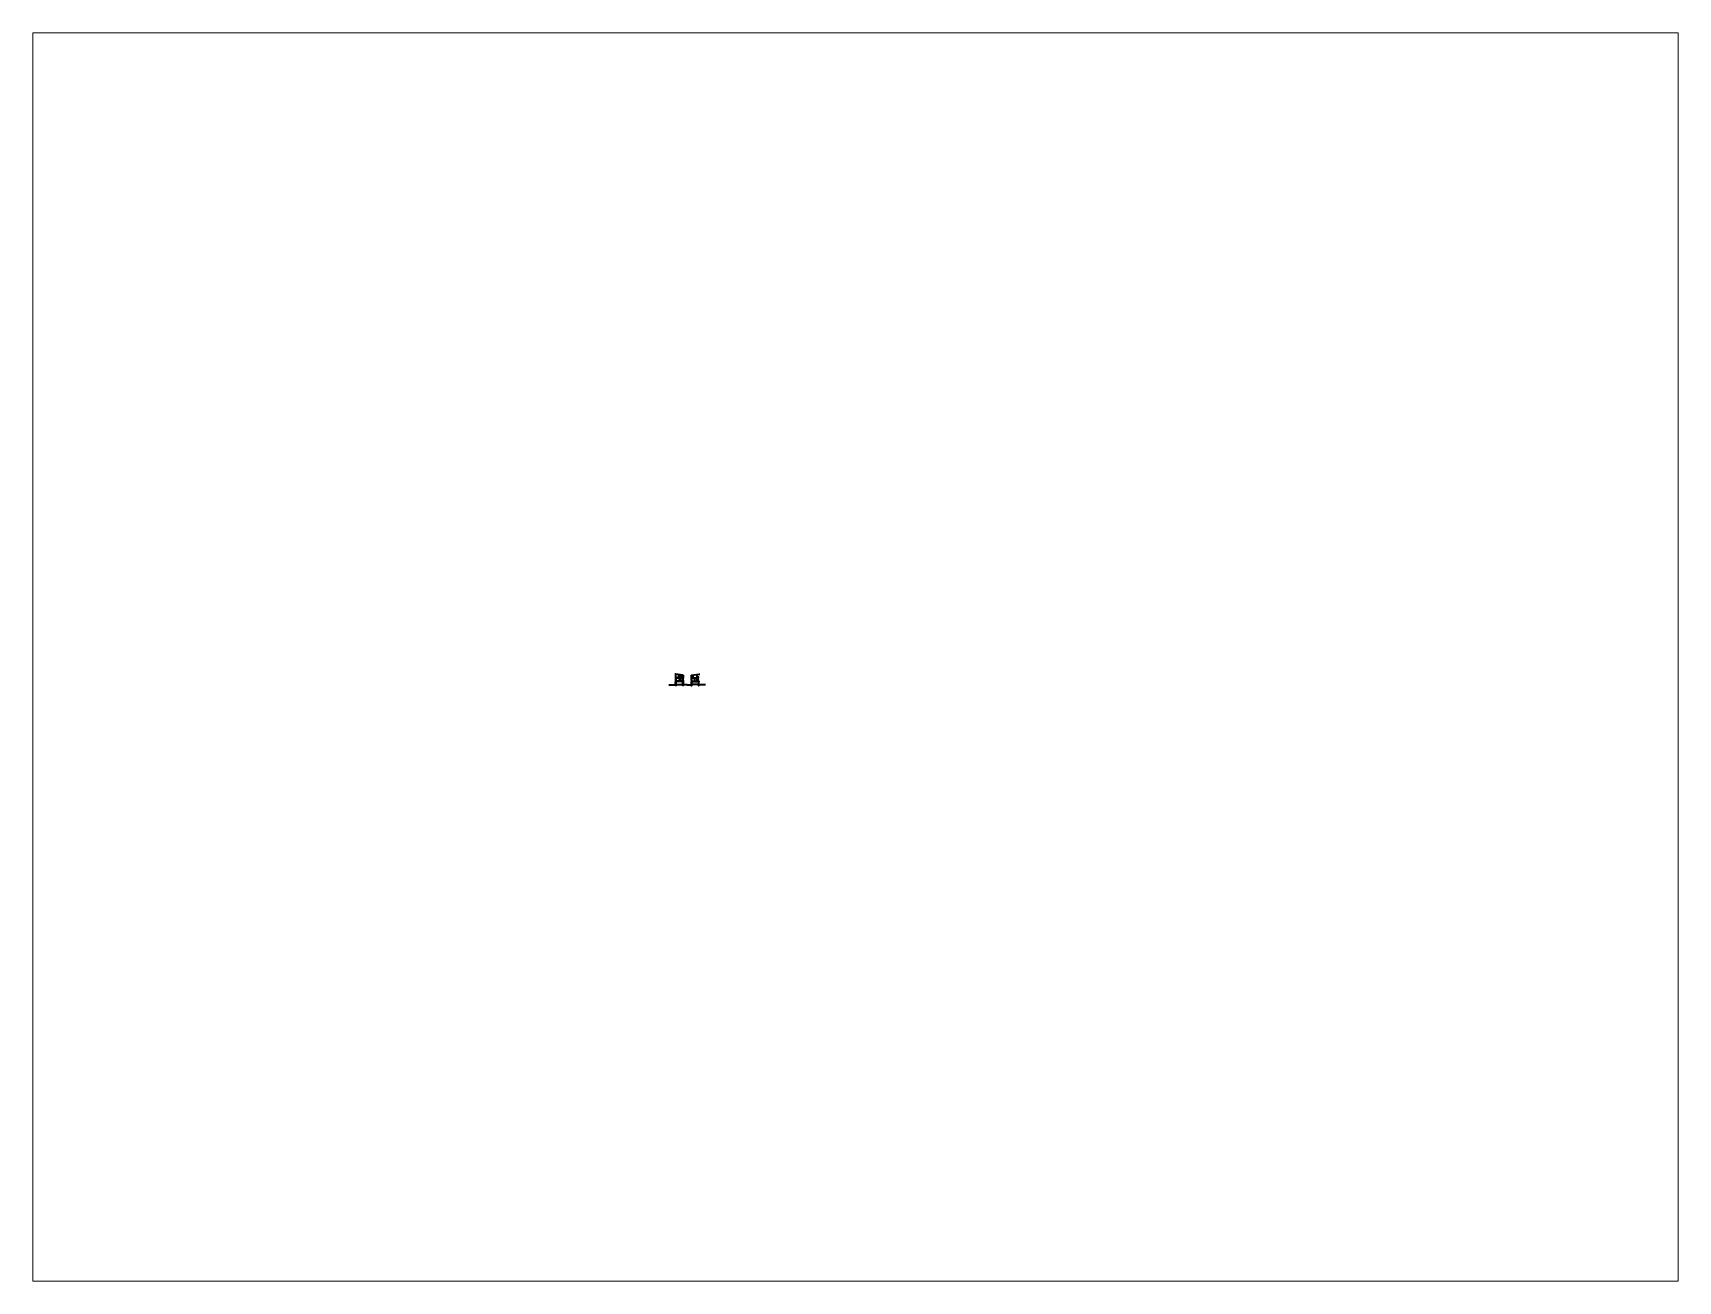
# Paper-space layout 'Layout1' of a CAD drawing. Header units: millimetres. Extents: x 26 to 231, y 20 to 176.
# The model-space entities are those that its viewports show. They can reach past a viewport. Long polylines and large blocks are cut down to what shows.
import ezdxf

# ---------------------------------------------------------------- set-up
doc = ezdxf.new("R2010")
doc.units = ezdxf.units.MM
for name, color, linetype, lineweight in [('A-ELEV-MBE1', 7, 'Continuous', 35), ('A-FURN', 8, 'Continuous', 18), ('A-GLAZ-FULL', 4, 'Continuous', 25), ('A-SECT-MCUT', 7, 'Continuous', 35), ('A-WALL-FULL-INTR', 7, 'Continuous', 35)]:
    doc.layers.add(name, color=color, linetype=linetype, lineweight=lineweight)

# ---------------------------------------------------------------- blocks, each defined once
blk = doc.blocks.new('LO-ELEV-LAT')
for p, q in [((0, 0), (0.5, 0)), ((0.1, -0.3), (0, -0.3)), ((0.1, -0.3), (0, -0.3)), ((0.1, -0.3), (0.1, -0.4)), ((0.2, -0.2), (0.2, -0.2)), ((0.2, -0.2), (0.2, -0.2)), ((0.2, -0.3), (0.2, -0.2)), ((0.2, -0.3), (0.2, -0.2)), ((0.2, -0.3), (0.2, -0.3)), ((0.2, -0.3), (0.2, -0.3)), ((0.2, -0.3), (0.2, -0.3)), ((0.2, -0.3), (0.2, -0.4)), ((0.5, 0), (0.4, 0)), ((0.5, 0), (0.5, 0))]:
    blk.add_line(p, q)
blk.add_lwpolyline([(0, 0), (0, -0.2, 0.414214), (0, -0.2), (0.2, -0.2)], format="xyb")
for points in [[(0.2, -0.2), (0.1, -0.2), (0.1, -0.2), (0.2, -0.2)], [(0.2, -0.2), (0.1, -0.2), (0.1, -0.2), (0.2, -0.2)], [(0.2, -0.3), (0.1, -0.3), (0.1, -0.3), (0.2, -0.3)]]:
    blk.add_lwpolyline(points, close=True)
for points in [[(0.1, -0.2), (0.1, -0.2), (0.2, -0.2)], [(0.1, -0.3), (0.2, -0.3)], [(0.2, -0.3), (0.1, -0.3), (0.1, -0.3), (0.1, -0.3)], [(0.2, -0.2), (0.2, -0.2), (0.2, -0.2)], [(0.2, -0.3), (0.2, -0.3), (0.2, -0.3), (0.2, -0.3)]]:
    blk.add_lwpolyline(points)
for centre, radius, start, end in [((0.5, 0), 0.01, 360, 90), ((0.2, -0.4), 0.0409, 180, 360), ((0.1, 0.2), 0.454, 294.2194, 324.052), ((0.4, 0), 0.01, 90, 131.1235), ((0.5, 0), 0.01, 270, 0)]:
    blk.add_arc(centre, radius, start, end)

msp = doc.modelspace()

# ---------------------------------------------------------------- linework, layer by layer
for p, q in [((2787.5, 1924.9), (2787.5, 1925.1)), ((2787.5, 1923.1), (2787.5, 1923.7)), ((2788.8, 1923.2), (2788.8, 1923.2)), ((2788.9, 1923.3), (2788.9, 1923.3)), ((2792.2, 1925.4), (2792.2, 1926)), ((2793.4, 1924.2), (2792.2, 1924.2)), ((2792.2, 1924.2), (2792.2, 1924.2)), ((2792.2, 1924.2), (2793.4, 1924.2)), ((2792.2, 1923.4), (2792.2, 1923.2)), ((2793.5, 1921.6), (2792.2, 1921.6)), ((2792.2, 1921.6), (2793.4, 1921.6)), ((2792.2, 1920.7), (2792.2, 1920.6)), ((2792.3, 1925.4), (2792.3, 1926)), ((2792.3, 1924.2), (2792.3, 1923.2)), ((2792.3, 1924.2), (2792.3, 1923.2)), ((2792.3, 1923.4), (2792.3, 1923.2)), ((2792.3, 1922.7), (2792.3, 1923)), ((2792.3, 1921.6), (2792.3, 1920.6)), ((2792.3, 1921.6), (2792.3, 1920.6)), ((2792.3, 1920.7), (2792.3, 1920.6)), ((2793.5, 1920.5), (2792.3, 1920.5)), ((2792.4, 1924.2), (2792.4, 1923.2)), ((2792.4, 1924.2), (2792.4, 1923.2)), ((2792.4, 1921.6), (2792.4, 1920.6)), ((2792.4, 1921.6), (2792.4, 1920.6)), ((2792.5, 1921.6), (2792.5, 1920.6)), ((2792.6, 1924.2), (2792.6, 1923.2)), ((2792.6, 1924.2), (2792.6, 1923.2)), ((2792.6, 1921.6), (2792.6, 1920.6)), ((2792.7, 1924.2), (2792.7, 1923.2)), ((2792.7, 1924.2), (2792.7, 1923.2)), ((2792.7, 1921.6), (2792.7, 1920.6)), ((2792.7, 1921.6), (2792.7, 1920.6)), ((2792.8, 1924.2), (2792.8, 1923.2)), ((2792.8, 1924.2), (2792.8, 1923.2)), ((2792.8, 1921.6), (2792.8, 1920.6)), ((2792.8, 1921.6), (2792.8, 1920.6)), ((2792.9, 1924.2), (2792.9, 1923.2)), ((2792.9, 1924.2), (2792.9, 1923.2)), ((2792.9, 1921.6), (2792.9, 1920.6)), ((2792.9, 1921.6), (2792.9, 1920.6)), ((2793, 1924.2), (2793, 1923.2)), ((2793, 1924.2), (2793, 1923.2)), ((2793, 1921.6), (2793, 1920.6)), ((2793, 1921.6), (2793, 1920.6)), ((2793.1, 1924.2), (2793.1, 1923.2)), ((2793.1, 1921.6), (2793.1, 1920.6)), ((2793.1, 1921.6), (2793.1, 1920.6)), ((2793.2, 1924.2), (2793.2, 1923.2)), ((2793.2, 1921.6), (2793.2, 1920.6)), ((2793.3, 1924.2), (2793.3, 1923.2)), ((2793.3, 1924.2), (2793.3, 1923.2)), ((2793.3, 1921.6), (2793.3, 1920.6)), ((2793.5, 1924.2), (2793.4, 1924.2)), ((2793.4, 1924.2), (2793.4, 1923.2)), ((2793.4, 1924.2), (2793.4, 1923.2)), ((2793.4, 1924.2), (2793.4, 1923.2)), ((2793.4, 1921.6), (2793.4, 1920.6)), ((2793.4, 1921.6), (2793.4, 1920.6)), ((2793.4, 1921.6), (2793.4, 1920.6)), ((2793.4, 1921.6), (2793.4, 1920.6)), ((2793.5, 1923.1), (2793.5, 1924.2)), ((2793.5, 1920.6), (2793.5, 1921.6))]:
    msp.add_line(p, q)
at = {"layer": 'A-ELEV-MBE1'}
for p, q in [((2777.4, 1924.4), (2777.4, 1925.8)), ((2777.5, 1920.6), (2777.5, 1921.7))]:
    msp.add_line(p, q, dxfattribs=at)
for points in [[(2778.2, 1921.7), (2777.5, 1921.7)], [(2778.2, 1921.5), (2777.5, 1921.5)], [(2778.2, 1921.3), (2777.5, 1921.3)], [(2778.2, 1921.2), (2777.5, 1921.2)], [(2778.2, 1921), (2777.5, 1921)], [(2778.2, 1920.8), (2777.5, 1920.8)], [(2778.9, 1923.2), (2778.3, 1923.2)], [(2778.9, 1923), (2778.3, 1923)], [(2778.9, 1922.8), (2778.3, 1922.8)], [(2778.9, 1922.6), (2778.3, 1922.6)], [(2778.9, 1922.5), (2778.3, 1922.5)], [(2778.9, 1922.3), (2778.3, 1922.3)], [(2778.9, 1922.1), (2778.3, 1922.1)], [(2778.9, 1921.9), (2778.3, 1921.9)], [(2780.6, 1923.3), (2779, 1923.3)]]:
    msp.add_lwpolyline(points, dxfattribs=at)
at = {"layer": 'A-FURN'}
for p, q in [((2776.3, 1923.6), (2776, 1923.6)), ((2776, 1923.6), (2776, 1923.2)), ((2776, 1923.4), (2776.3, 1923.4)), ((2776.3, 1923.4), (2776, 1923.4)), ((2776, 1923.2), (2776.3, 1923.2)), ((2776.3, 1923.2), (2776.3, 1923.6)), ((2776.3, 1923.4), (2776.3, 1923.4)), ((2788.9, 1925.1), (2787.7, 1925.1)), ((2787.7, 1925.1), (2787.7, 1923.2)), ((2787.7, 1925), (2787.7, 1923.3)), ((2788.2, 1925), (2787.7, 1925)), ((2787.7, 1923.3), (2788.2, 1923.3)), ((2787.7, 1923.2), (2788.9, 1923.2)), ((2788.2, 1925), (2788.2, 1923.3)), ((2788.8, 1925), (2788.3, 1925)), ((2788.3, 1925), (2788.3, 1923.3)), ((2788.3, 1923.3), (2788.8, 1923.3)), ((2788.8, 1923.3), (2788.8, 1925)), ((2788.9, 1923.2), (2788.9, 1925.1)), ((2789.7, 1923.6), (2789.4, 1923.6)), ((2789.4, 1923.6), (2789.4, 1923.2)), ((2789.4, 1923.4), (2789.7, 1923.4)), ((2789.7, 1923.4), (2789.4, 1923.4)), ((2789.4, 1923.2), (2789.7, 1923.2)), ((2789.7, 1923.2), (2789.7, 1923.6)), ((2789.7, 1923.4), (2789.7, 1923.4)), ((2789.8, 1921.7), (2790.6, 1921.7)), ((2789.8, 1921.7), (2790.6, 1921.7)), ((2789.8, 1921.3), (2790.6, 1921.3)), ((2789.8, 1921.3), (2790.6, 1921.3)), ((2789.8, 1921), (2790.6, 1921)), ((2789.8, 1921), (2790.6, 1921)), ((2790.2, 1922.1), (2790.2, 1920.6)), ((2790.2, 1922.1), (2790.2, 1920.6)), ((2792.1, 1923.6), (2791.7, 1923.6)), ((2791.7, 1923.6), (2791.7, 1923.2)), ((2791.7, 1923.4), (2792.1, 1923.4)), ((2792.1, 1923.4), (2791.7, 1923.4)), ((2791.7, 1923.2), (2792.1, 1923.2)), ((2792.1, 1923.2), (2792.1, 1923.6)), ((2792.1, 1923.4), (2792.1, 1923.4))]:
    msp.add_line(p, q, dxfattribs=at)
for points in [[(2776, 1923.2), (2776, 1923.2), (2776, 1923.2), (2776, 1923.2)], [(2776.3, 1923.2), (2776.3, 1923.2), (2776.3, 1923.2), (2776.3, 1923.2)], [(2789.4, 1923.2), (2789.4, 1923.2), (2789.4, 1923.2), (2789.4, 1923.2)], [(2789.7, 1923.2), (2789.7, 1923.2), (2789.7, 1923.2), (2789.7, 1923.2)], [(2790.6, 1920.6), (2789.8, 1920.6), (2789.8, 1922.1), (2790.6, 1922.1)], [(2790.6, 1920.6), (2789.8, 1920.6), (2789.8, 1922.1), (2790.6, 1922.1)], [(2791.7, 1923.2), (2791.7, 1923.2), (2791.7, 1923.2), (2791.7, 1923.2)], [(2792.1, 1923.2), (2792.1, 1923.2), (2792.1, 1923.2), (2792.1, 1923.2)]]:
    msp.add_lwpolyline(points, close=True, dxfattribs=at)
at = {"layer": 'A-GLAZ-FULL'}
for p, q in [((2774.8, 1925.7), (2774.8, 1924.2)), ((2774.8, 1925.7), (2774.8, 1925.7)), ((2774.8, 1925.7), (2774.8, 1925.7)), ((2774.8, 1925.7), (2774.8, 1925.7)), ((2774.8, 1925.7), (2774.8, 1924.2)), ((2774.8, 1925.7), (2774.8, 1924.2)), ((2774.8, 1924.2), (2774.8, 1924.2)), ((2774.8, 1924.2), (2774.8, 1924.1)), ((2774.8, 1924.2), (2774.8, 1924.1)), ((2774.8, 1922.7), (2774.8, 1921.6)), ((2774.8, 1922.7), (2774.8, 1922.7)), ((2774.8, 1922.7), (2774.8, 1922.7)), ((2774.8, 1922.7), (2774.8, 1922.7)), ((2774.8, 1922.7), (2774.8, 1921.6)), ((2774.8, 1922.7), (2774.8, 1921.6)), ((2774.8, 1921.6), (2774.8, 1921.6)), ((2774.8, 1921.6), (2774.8, 1921.5)), ((2774.8, 1921.6), (2774.8, 1921.5)), ((2780.6, 1922.7), (2780.6, 1922.7)), ((2780.6, 1922.7), (2780.7, 1922.7)), ((2780.6, 1921.6), (2780.7, 1921.6)), ((2780.6, 1921.6), (2780.6, 1921.5)), ((2780.7, 1922.7), (2780.7, 1921.6)), ((2780.7, 1922.7), (2780.7, 1922.7)), ((2780.7, 1922.7), (2780.7, 1921.6)), ((2780.7, 1922.7), (2780.7, 1921.6)), ((2780.7, 1921.6), (2780.7, 1921.5)), ((2787.5, 1924.9), (2787.5, 1924.9)), ((2787.5, 1924.9), (2787.6, 1924.9)), ((2787.5, 1924.9), (2787.5, 1923.8)), ((2787.5, 1923.8), (2787.6, 1923.8)), ((2787.5, 1923.8), (2787.5, 1923.7)), ((2787.5, 1922.7), (2787.5, 1922.7)), ((2787.5, 1922.7), (2787.6, 1922.7)), ((2787.5, 1921.6), (2787.6, 1921.6)), ((2787.5, 1921.6), (2787.5, 1921.5)), ((2787.6, 1924.9), (2787.6, 1923.8)), ((2787.6, 1924.9), (2787.6, 1924.9)), ((2787.6, 1924.9), (2787.6, 1923.8)), ((2787.6, 1923.8), (2787.6, 1923.7)), ((2787.6, 1922.7), (2787.6, 1921.6)), ((2787.6, 1922.7), (2787.6, 1922.7)), ((2787.6, 1922.7), (2787.6, 1921.6)), ((2787.6, 1922.7), (2787.6, 1921.6)), ((2787.6, 1921.6), (2787.6, 1921.5)), ((2792.2, 1925.4), (2792.2, 1925.3)), ((2792.2, 1925.4), (2792.2, 1925.3)), ((2792.2, 1925.3), (2792.2, 1923.4)), ((2792.2, 1925.3), (2792.2, 1925.3)), ((2792.2, 1925.3), (2792.2, 1923.4)), ((2792.2, 1925.3), (2792.2, 1923.4)), ((2792.2, 1923.4), (2792.2, 1923.4)), ((2792.2, 1923.4), (2792.2, 1923.4)), ((2792.2, 1923.4), (2792.2, 1923.4)), ((2792.2, 1922.7), (2792.2, 1920.8)), ((2792.2, 1922.7), (2792.2, 1922.7)), ((2792.2, 1922.7), (2792.2, 1922.7)), ((2792.2, 1922.7), (2792.2, 1922.7)), ((2792.2, 1922.7), (2792.2, 1920.8)), ((2792.2, 1922.7), (2792.2, 1920.8)), ((2792.2, 1920.8), (2792.2, 1920.8)), ((2792.2, 1920.8), (2792.2, 1920.7)), ((2792.2, 1920.8), (2792.2, 1920.7))]:
    msp.add_line(p, q, dxfattribs=at)
at = {"layer": 'A-SECT-MCUT'}
for p, q in [((2773.9, 1926.3), (2773.9, 1926.4)), ((2774.7, 1926.2), (2774.7, 1925.7)), ((2774.7, 1925.7), (2774.8, 1925.7)), ((2774.7, 1924.1), (2774.8, 1924.1)), ((2774.7, 1923.1), (2774.7, 1922.7)), ((2774.7, 1922.7), (2774.8, 1922.7)), ((2774.7, 1921.5), (2774.8, 1921.5)), ((2780.7, 1920.5), (2774.7, 1920.5)), ((2774.7, 1920.5), (2774.7, 1920.1)), ((2774.7, 1917.6), (2774.7, 1917.9)), ((2774.7, 1917.9), (2774.9, 1917.9)), ((2774.8, 1925.7), (2774.8, 1925.7)), ((2777.5, 1923.1), (2774.8, 1923.1)), ((2774.8, 1922.7), (2774.8, 1923)), ((2777.5, 1923), (2774.8, 1923)), ((2774.9, 1920.1), (2774.9, 1920.4)), ((2774.9, 1920.1), (2774.9, 1917.9)), ((2774.9, 1917.9), (2780.6, 1917.9)), ((2774.9, 1917.9), (2774.9, 1917.6)), ((2774.9, 1917.8), (2780.6, 1917.8)), ((2777.5, 1923.2), (2777.5, 1923)), ((2778.3, 1923.2), (2778.2, 1923.2)), ((2778.9, 1923), (2778.9, 1923.2)), ((2779, 1921.9), (2778.9, 1921.9)), ((2780.6, 1925.1), (2780.6, 1925.5)), ((2780.6, 1923.1), (2780.6, 1925.1)), ((2780.6, 1921.5), (2780.7, 1921.5)), ((2780.6, 1917.6), (2780.6, 1917.9)), ((2780.6, 1917.9), (2780.7, 1917.9)), ((2780.7, 1925.4), (2780.7, 1925.1)), ((2780.7, 1925.1), (2780.7, 1923.1)), ((2780.7, 1920.1), (2780.7, 1917.9)), ((2780.7, 1917.9), (2780.7, 1917.6)), ((2780.9, 1925.6), (2780.9, 1925.4)), ((2787.3, 1925.6), (2787.3, 1925.4)), ((2787.5, 1925.4), (2787.5, 1925.1)), ((2787.6, 1924.9), (2787.5, 1924.9)), ((2787.6, 1923.7), (2787.5, 1923.7)), ((2787.5, 1923.7), (2787.6, 1923.7)), ((2787.6, 1921.5), (2787.5, 1921.5)), ((2787.5, 1921.5), (2787.6, 1921.5)), ((2787.5, 1920.5), (2793.5, 1920.5)), ((2787.5, 1920.1), (2787.5, 1917.9)), ((2787.7, 1917.9), (2787.5, 1917.9)), ((2787.5, 1917.9), (2787.5, 1917.6)), ((2793.4, 1917.9), (2787.7, 1917.9)), ((2787.7, 1917.6), (2787.7, 1917.9)), ((2793.4, 1917.8), (2787.7, 1917.8)), ((2790.7, 1923.1), (2793.5, 1923.1)), ((2790.7, 1923), (2793.5, 1923)), ((2792.3, 1925.4), (2792.2, 1925.4)), ((2792.3, 1923.4), (2792.2, 1923.4)), ((2792.3, 1922.7), (2792.2, 1922.7)), ((2792.3, 1920.7), (2792.2, 1920.7)), ((2793.4, 1920.1), (2793.4, 1920.4)), ((2793.4, 1920.1), (2793.4, 1917.9)), ((2793.4, 1917.9), (2793.4, 1917.6)), ((2793.5, 1923.1), (2793.5, 1923)), ((2793.5, 1920.6), (2793.5, 1920.1)), ((2793.5, 1917.6), (2793.5, 1917.9)), ((2794.3, 1926.3), (2794.3, 1926.4))]:
    msp.add_line(p, q, dxfattribs=at)
for points in [[(2769.2, 1917.7), (2774.7, 1917.7)], [(2780.9, 1925.6), (2773.9, 1926.4)], [(2774.7, 1926.2), (2773.9, 1926.3)], [(2774.7, 1924.1), (2774.7, 1923.1)], [(2774.7, 1921.5), (2774.7, 1920.5)], [(2774.7, 1917.9), (2774.7, 1920.1)], [(2780.6, 1925.5), (2774.8, 1926.2)], [(2774.8, 1924.1), (2774.8, 1923.1)], [(2777.5, 1923.2), (2774.8, 1923.2)], [(2774.8, 1921.5), (2774.8, 1920.5)], [(2780.6, 1920.6), (2774.8, 1920.6)], [(2780.6, 1920.1), (2780.6, 1920.4), (2774.9, 1920.4)], [(2778.2, 1920.6), (2778.2, 1923.2)], [(2778.3, 1920.6), (2778.3, 1923.2)], [(2780.6, 1923.2), (2778.9, 1923.2)], [(2778.9, 1921.9), (2778.9, 1923)], [(2779, 1921.9), (2779, 1923)], [(2780.5, 1920.5), (2780.7, 1920.5), (2780.7, 1920.1)], [(2780.6, 1921.5), (2780.6, 1920.5)], [(2780.6, 1917.9), (2780.6, 1920.1)], [(2780.9, 1925.4), (2780.7, 1925.4)], [(2780.7, 1921.5), (2780.7, 1920.5)], [(2784.1, 1917.7), (2780.7, 1917.7)], [(2784.1, 1917.7), (2787.5, 1917.7)], [(2787.3, 1925.6), (2794.3, 1926.4)], [(2787.3, 1925.4), (2787.5, 1925.4)], [(2787.5, 1921.5), (2787.5, 1920.5)], [(2787.5, 1920.5), (2787.5, 1920.5), (2787.5, 1920.1)], [(2787.6, 1925.4), (2793.5, 1926.2)], [(2787.6, 1923.2), (2790.7, 1923.2)], [(2787.6, 1921.5), (2787.6, 1920.5)], [(2787.6, 1920.6), (2793.5, 1920.6)], [(2787.7, 1920.1), (2787.7, 1920.4), (2793.4, 1920.4)], [(2787.7, 1917.9), (2787.7, 1920.1)], [(2790.7, 1923.2), (2793.5, 1923.2)], [(2793.5, 1926.2), (2794.3, 1926.3)], [(2793.5, 1917.9), (2793.5, 1920.1)], [(2799, 1917.7), (2793.5, 1917.7)]]:
    msp.add_lwpolyline(points, dxfattribs=at)
for points in [[(2774.6, 1917.6), (2775, 1917.6), (2775, 1917), (2774.6, 1917)], [(2780.5, 1917.6), (2780.9, 1917.6), (2780.9, 1917), (2780.5, 1917)], [(2787.8, 1917.6), (2787.4, 1917.6), (2787.4, 1917), (2787.8, 1917)], [(2793.6, 1917.6), (2793.2, 1917.6), (2793.2, 1917), (2793.6, 1917)]]:
    msp.add_lwpolyline(points, close=True, dxfattribs=at)
at = {"layer": 'A-WALL-FULL-INTR'}
for p, q in [((2774.7, 1925.7), (2774.7, 1924.1)), ((2774.7, 1922.7), (2774.7, 1921.5)), ((2774.8, 1924.1), (2774.8, 1926.2)), ((2774.8, 1922.7), (2774.8, 1921.5)), ((2777.4, 1923.2), (2777.4, 1924.4)), ((2777.5, 1923.2), (2777.5, 1924.3)), ((2778.9, 1923.2), (2778.9, 1925.7)), ((2780.6, 1923.1), (2778.9, 1923.1)), ((2778.9, 1923.1), (2778.9, 1923)), ((2779, 1923.2), (2779, 1925.6)), ((2779, 1923), (2780.6, 1923)), ((2780.6, 1921.5), (2780.6, 1923)), ((2780.6, 1922.7), (2780.7, 1922.7)), ((2780.7, 1922.7), (2780.7, 1923.1)), ((2780.7, 1921.5), (2780.7, 1922.7)), ((2787.5, 1924.9), (2787.5, 1923.7)), ((2787.5, 1922.7), (2787.5, 1923.1)), ((2787.5, 1921.5), (2787.5, 1922.7)), ((2787.6, 1922.7), (2787.5, 1922.7)), ((2787.6, 1923.1), (2787.6, 1925.4)), ((2787.6, 1923.1), (2790.7, 1923.1)), ((2787.6, 1921.5), (2787.6, 1923)), ((2790.7, 1923), (2787.6, 1923)), ((2788.9, 1923.2), (2788.9, 1925.6)), ((2789, 1923.2), (2789, 1925.6)), ((2792.2, 1923.2), (2792.2, 1926)), ((2792.2, 1920.7), (2792.2, 1923)), ((2792.3, 1924.2), (2792.3, 1925.4)), ((2792.3, 1923.4), (2792.3, 1924.2)), ((2792.3, 1922.7), (2792.3, 1921.6)), ((2792.3, 1921.6), (2792.3, 1920.7))]:
    msp.add_line(p, q, dxfattribs=at)
for points in [[(2777.4, 1924.4), (2778, 1924.4), (2778, 1925.8)], [(2777.5, 1924.3), (2778.1, 1924.3), (2778.1, 1925.8)]]:
    msp.add_lwpolyline(points, dxfattribs=at)

# ---------------------------------------------------------------- block references
at = {"layer": 'A-FURN', "xscale": -1}
msp.add_blockref('LO-ELEV-LAT', (2780.6, 1924), dxfattribs=at)

psp = doc.layouts.get("Layout1")

# ---------------------------------------------------------------- viewports
at = {"layer": '0'}
psp.add_viewport(center=(128.5, 97.5), size=(205.6, 156), view_center_point=(2921.12, 1940.26), view_height=1016.3031, dxfattribs=at)

doc.saveas('drawing.dxf')
